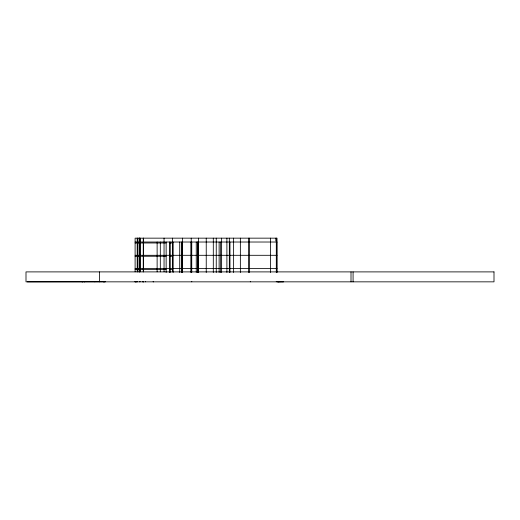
<?xml version="1.0" encoding="UTF-8"?>
<svg xmlns="http://www.w3.org/2000/svg" width="520" height="520" viewBox="0 0 520 520"><rect width="100%" height="100%" fill="white"/><g stroke="black" fill="none" stroke-linecap="round" stroke-linejoin="round"><path stroke-width="0.78" d="M135.109 242.021L277.017 242.021M135.109 242.977L137.202 242.977M137.508 242.977L138.814 242.977M139.067 242.977L166.133 242.977M170.053 242.977L172.49 242.977M135.109 255.3L138.814 255.3M139.067 255.3L277.017 255.3M135.109 256.25L138.814 256.25M139.067 256.25L166.133 256.25M170.053 256.25L172.49 256.25M135.109 268.574L138.814 268.574M139.067 268.574L277.017 268.574M135.109 269.529L138.814 269.529M139.067 269.529L166.133 269.529M170.053 269.529L172.49 269.529M102.759 281.756L27.306 281.846M353.08 271.895L353.08 281.846M351.007 271.895L351.007 281.846M283.634 281.437L283.634 281.846M283.173 281.437L283.173 281.846M282.978 281.437L282.978 281.846M282.704 281.437L282.704 281.846M282.373 281.437L282.373 281.846M282.048 281.437L282.048 281.846M281.73 281.437L281.73 281.846M281.411 281.437L281.411 281.846M281.093 281.437L281.093 281.846M280.787 281.437L280.787 281.846M280.488 281.437L280.488 281.846M280.202 281.437L280.202 281.846M279.923 281.437L279.923 281.846M279.656 281.437L279.656 281.846M279.403 281.437L279.403 281.846M279.162 281.437L279.162 281.846M278.941 281.437L278.941 281.846M278.726 281.437L278.726 281.846M278.538 281.437L278.538 281.846M278.363 281.437L278.363 281.846M278.2 281.437L278.2 281.846M278.064 281.437L278.077 281.846M277.94 281.437L277.843 281.846M277.764 281.437L277.764 281.846M277.661 281.437L277.706 281.846M277.017 272.48L277.017 238.154L135.109 238.154L135.109 271.837M276.744 242.021L276.744 272.48M276.308 238.154L276.308 272.48M276.289 281.437L276.289 281.846M275.892 238.154L275.892 240.916M270.426 238.154L270.426 272.48M250.322 281.437L250.322 281.846M249.496 242.021L249.496 272.48M249.425 238.154L249.425 242.021M248.417 238.154L248.417 272.48M240.364 238.154L240.364 272.48M233.617 238.154L233.617 272.48M229.97 242.021L229.97 272.48M229.333 238.154L229.333 272.48M226.895 238.154L226.895 272.48M221.631 238.154L221.631 272.48M220.662 242.021L220.662 272.48M219.128 242.021L219.128 272.48M216.255 238.154L216.255 272.48M213.304 238.154L213.304 272.48M206.239 238.154L206.239 272.48M198.432 238.154L198.38 272.48M197.853 242.021L197.853 272.48M197.659 242.021L197.659 272.48M196.255 242.021L196.255 272.48M191.756 242.021L191.756 272.48M191.783 281.437L191.783 281.846M191.217 238.154L191.217 272.48M191.003 242.021L191.003 272.48M182.422 238.154L182.422 272.48M182.189 242.021L182.189 272.48M181.63 242.021L181.63 272.48M179.719 242.021L179.719 272.48M173.167 242.021L173.167 272.48M172.49 238.154L172.49 271.837M170.053 242.021L170.053 272.48M169.819 242.021L169.819 272.48M166.14 242.021L166.14 272.48M164.047 238.154L164.047 271.837M160.316 242.021L160.316 271.837M157.125 242.021L157.125 271.837M145.418 281.437L145.418 281.846M143.572 238.154L143.572 271.837M143.416 281.437L143.416 281.846M143.338 281.437L143.338 281.846M143.247 238.154L143.247 271.837M143.189 281.437L143.189 281.846M143.006 281.437L143.006 281.846M142.63 281.437L142.63 281.846M140.042 238.154L140.042 271.837M140.004 281.437L140.01 281.846M139.912 238.154L139.912 271.837M139.731 238.154L139.731 271.837M139.678 238.154L139.691 271.837M139.691 281.437L139.698 281.846M139.067 238.154L139.067 271.837M137.508 238.154L137.508 271.837M137.371 281.437L137.371 281.846M137.202 238.154L137.202 271.837M136.929 281.437L136.929 281.846M136.734 281.437L136.734 281.846M136.338 281.437L136.338 281.846M135.902 281.437L135.902 281.846M135.584 281.437L135.525 281.846M135.486 281.437L135.486 281.846M135.174 281.437L135.174 281.846M135.109 281.437L135.077 281.846M105.235 281.437L105.196 281.846M104.936 281.437L104.936 281.846M104.741 281.437L104.78 281.846M104.533 281.437L104.585 281.846M104.487 281.437L104.487 281.846M103.805 281.437L103.838 281.846M103.74 281.437L103.681 281.846M103.331 281.437L103.331 281.846M103.266 281.437L103.266 281.846M99.548 271.895L99.58 281.846M94.88 281.437L94.88 281.846M84.741 281.437L84.741 281.846M84.507 281.437L84.507 281.846M82.725 281.437L82.725 281.846M82.297 281.437L82.297 281.846M82.062 281.437L82.062 281.846M494 271.895L26 271.895L26 281.846L494 281.846L494 271.895M153.27 281.846L153.27 281.437L153.238 281.846"/></g></svg>
